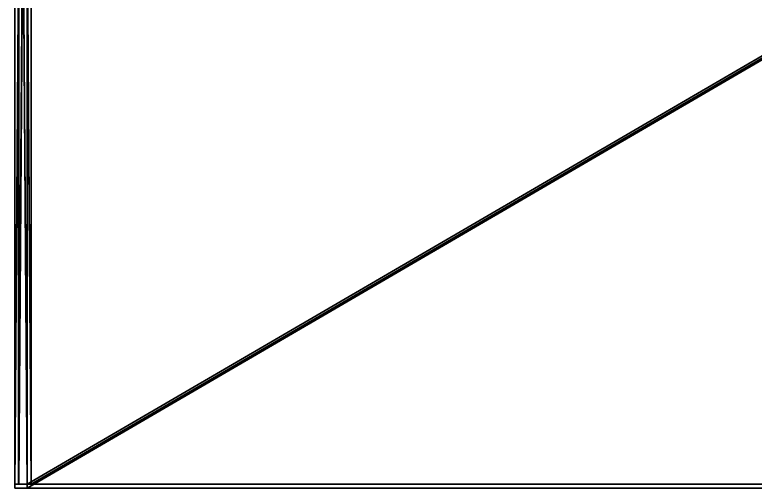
# Model space of a CAD drawing. Header units: metres. Extents: x -0.2 to 6.9, y -3.3 to 9.2.
# Drawn here: x 4.5973 to 4.8918, y 2.2537 to 2.4421 of the extents above; entities that cross this region are included whole.
import ezdxf

# ---------------------------------------------------------------- set-up
doc = ezdxf.new("R2010")
doc.units = ezdxf.units.M
doc.header["$LTSCALE"] = 12.7
doc.layers.get('0').update_dxf_attribs({"linetype": 'CONTINUOUS'})

msp = doc.modelspace()

# ---------------------------------------------------------------- meshes
at = {"color": 255, "linetype": 'Continuous'}
mesh = msp.add_polyface(dxfattribs=at)
corners = [(4.60232, 2.95224, -3.03862), (4.60232, 2.25527, -3.03862), (4.60232, 2.25527, -2.1425), (4.60232, 2.95224, -2.1425), (4.59734, 2.95224, -3.03862), (4.59734, 2.25527, -3.03862), (4.59734, 2.25527, -2.1425), (4.59734, 2.95224, -2.1425)]
mesh.append_faces([[corners[k] for k in face] for face in [(0, 1, 4), (1, 5, 4), (1, 2, 5), (2, 6, 5), (2, 3, 6), (3, 7, 6), (3, 0, 7), (0, 4, 7), (3, 1, 0), (2, 1, 3), (4, 5, 7), (7, 5, 6)]], dxfattribs={"color": 255})
mesh = msp.add_polyface(dxfattribs=at)
corners = [(4.60385, 2.95235, -10.80492), (4.60385, 2.25538, -10.80492), (4.60385, 2.25538, -9.90881), (4.60385, 2.95235, -9.90881), (4.59887, 2.95235, -10.80492), (4.59887, 2.25538, -10.80492), (4.59887, 2.25538, -9.90881), (4.59887, 2.95235, -9.90881)]
mesh.append_faces([[corners[k] for k in face] for face in [(0, 1, 4), (1, 5, 4), (1, 2, 5), (2, 6, 5), (2, 3, 6), (3, 7, 6), (3, 0, 7), (0, 4, 7), (3, 1, 0), (2, 1, 3), (4, 5, 7), (7, 5, 6)]], dxfattribs={"color": 255})
mesh = msp.add_polyface(dxfattribs=at)
corners = [(4.60387, 2.95224, -0.44985), (4.60387, 2.25527, -0.44985), (4.60387, 2.25527, 0.44626), (4.60387, 2.95224, 0.44626), (4.59889, 2.95224, -0.44985), (4.59889, 2.25527, -0.44985), (4.59889, 2.25527, 0.44626), (4.59889, 2.95224, 0.44626)]
mesh.append_faces([[corners[k] for k in face] for face in [(0, 1, 4), (1, 5, 4), (1, 2, 5), (2, 6, 5), (2, 3, 6), (3, 7, 6), (3, 0, 7), (0, 4, 7), (3, 1, 0), (2, 1, 3), (4, 5, 7), (7, 5, 6)]], dxfattribs={"color": 255})
at = {"color": 1, "linetype": 'Continuous'}
mesh = msp.add_polyface(dxfattribs=at)
corners = [(4.60232, 2.95224, -3.03862), (4.60232, 2.25527, -3.03862), (5.79714, 2.25527, -3.03862), (5.79714, 2.95224, -3.03862), (4.60232, 2.95224, -2.1425), (4.60232, 2.25527, -2.1425), (5.79714, 2.25527, -2.1425), (5.79714, 2.95224, -2.1425)]
mesh.append_faces([[corners[k] for k in face] for face in [(0, 1, 4), (1, 5, 4), (1, 2, 5), (2, 6, 5), (2, 3, 6), (3, 7, 6), (3, 0, 7), (0, 4, 7), (3, 1, 0), (2, 1, 3), (4, 5, 7), (7, 5, 6)]], dxfattribs={"color": 1})
mesh = msp.add_polyface(dxfattribs=at)
corners = [(4.60385, 2.95235, -10.80492), (4.60385, 2.25538, -10.80492), (5.79867, 2.25538, -10.80492), (5.79867, 2.95235, -10.80492), (4.60385, 2.95235, -9.90881), (4.60385, 2.25538, -9.90881), (5.79867, 2.25538, -9.90881), (5.79867, 2.95235, -9.90881)]
mesh.append_faces([[corners[k] for k in face] for face in [(0, 1, 4), (1, 5, 4), (1, 2, 5), (2, 6, 5), (2, 3, 6), (3, 7, 6), (3, 0, 7), (0, 4, 7), (3, 1, 0), (2, 1, 3), (4, 5, 7), (7, 5, 6)]], dxfattribs={"color": 1})
mesh = msp.add_polyface(dxfattribs=at)
corners = [(4.60387, 2.95224, -0.44985), (4.60387, 2.25527, -0.44985), (5.79869, 2.25527, -0.44985), (5.79869, 2.95224, -0.44985), (4.60387, 2.95224, 0.44626), (4.60387, 2.25527, 0.44626), (5.79869, 2.25527, 0.44626), (5.79869, 2.95224, 0.44626)]
mesh.append_faces([[corners[k] for k in face] for face in [(0, 1, 4), (1, 5, 4), (1, 2, 5), (2, 6, 5), (2, 3, 6), (3, 7, 6), (3, 0, 7), (0, 4, 7), (3, 1, 0), (2, 1, 3), (4, 5, 7), (7, 5, 6)]], dxfattribs={"color": 1})
at = {"color": 255, "linetype": 'Continuous'}
mesh = msp.add_polyface(dxfattribs=at)
corners = [(4.60232, 2.95069, -8.21615), (4.60232, 2.25371, -8.21615), (4.60232, 2.25371, -7.32004), (4.60232, 2.95069, -7.32004), (4.59734, 2.95069, -8.21615), (4.59734, 2.25371, -8.21615), (4.59734, 2.25371, -7.32004), (4.59734, 2.95069, -7.32004)]
mesh.append_faces([[corners[k] for k in face] for face in [(0, 1, 4), (1, 5, 4), (1, 2, 5), (2, 6, 5), (2, 3, 6), (3, 7, 6), (3, 0, 7), (0, 4, 7), (3, 1, 0), (2, 1, 3), (4, 5, 7), (7, 5, 6)]], dxfattribs={"color": 255})
mesh = msp.add_polyface(dxfattribs=at)
corners = [(4.60232, 2.95069, -5.62738), (4.60232, 2.25371, -5.62738), (4.60232, 2.25371, -4.73127), (4.60232, 2.95069, -4.73127), (4.59734, 2.95069, -5.62738), (4.59734, 2.25371, -5.62738), (4.59734, 2.25371, -4.73127), (4.59734, 2.95069, -4.73127)]
mesh.append_faces([[corners[k] for k in face] for face in [(0, 1, 4), (1, 5, 4), (1, 2, 5), (2, 6, 5), (2, 3, 6), (3, 7, 6), (3, 0, 7), (0, 4, 7), (3, 1, 0), (2, 1, 3), (4, 5, 7), (7, 5, 6)]], dxfattribs={"color": 255})
at = {"color": 1, "linetype": 'Continuous'}
mesh = msp.add_polyface(dxfattribs=at)
corners = [(4.60232, 2.95069, -8.21615), (4.60232, 2.25371, -8.21615), (5.79714, 2.25371, -8.21615), (5.79714, 2.95069, -8.21615), (4.60232, 2.95069, -7.32004), (4.60232, 2.25371, -7.32004), (5.79714, 2.25371, -7.32004), (5.79714, 2.95069, -7.32004)]
mesh.append_faces([[corners[k] for k in face] for face in [(0, 1, 4), (1, 5, 4), (1, 2, 5), (2, 6, 5), (2, 3, 6), (3, 7, 6), (3, 0, 7), (0, 4, 7), (3, 1, 0), (2, 1, 3), (4, 5, 7), (7, 5, 6)]], dxfattribs={"color": 1})
mesh = msp.add_polyface(dxfattribs=at)
corners = [(4.60232, 2.95069, -5.62738), (4.60232, 2.25371, -5.62738), (5.79714, 2.25371, -5.62738), (5.79714, 2.95069, -5.62738), (4.60232, 2.95069, -4.73127), (4.60232, 2.25371, -4.73127), (5.79714, 2.25371, -4.73127), (5.79714, 2.95069, -4.73127)]
mesh.append_faces([[corners[k] for k in face] for face in [(0, 1, 4), (1, 5, 4), (1, 2, 5), (2, 6, 5), (2, 3, 6), (3, 7, 6), (3, 0, 7), (0, 4, 7), (3, 1, 0), (2, 1, 3), (4, 5, 7), (7, 5, 6)]], dxfattribs={"color": 1})

doc.saveas('drawing.dxf')
